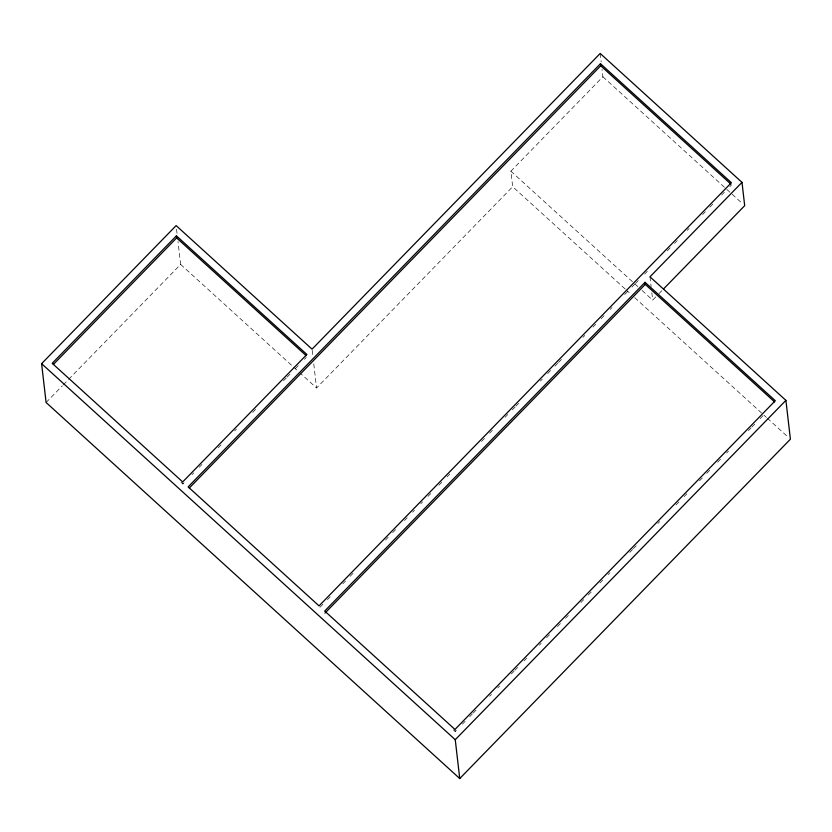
<?xml version="1.0" encoding="UTF-8"?>
<svg xmlns="http://www.w3.org/2000/svg" width="832" height="832" viewBox="0 0 832 832"><rect width="100%" height="100%" fill="white"/><g stroke="black" fill="none" stroke-linecap="round" stroke-linejoin="round"><path stroke-width="0.62" stroke-dasharray="4.16 3.12" d="M46.093 402.49L62.348 385.809M63.253 384.883L67.766 380.255M68.671 379.33L180.627 264.42L177.986 241.53M181.012 482.258L182.926 483.995L185.65 481.208M191.994 474.698L193.814 472.836M199.254 467.251L201.968 464.464M218.286 447.71L221.01 444.922M234.603 430.966L236.423 429.104M252.741 412.36L256.37 408.637M283.566 380.723L286.281 377.936M287.186 377L289.91 374.213M295.35 368.628L298.979 364.905M304.418 359.32L306.228 357.469M625.113 288.933L512.678 186.722L510.879 171.194L602.888 76.762L602.035 69.399M299.322 372.33L316.555 387.993L512.678 186.722M322.91 604.24L319.29 607.963L319.051 605.883M327.444 599.591L330.158 596.794M342.846 583.773L345.571 580.986M350.095 576.337L353.725 572.614M385.445 540.062L388.159 537.274M392.694 532.626L396.313 528.902M404.477 520.541L407.191 517.743M412.63 512.169L414.44 510.307M420.784 503.797L422.594 501.935M428.033 496.35L430.758 493.563M438.911 485.191L442.53 481.478M447.065 476.819L449.779 474.032M481.499 441.48L485.129 437.767M489.663 433.108L492.378 430.321M505.066 417.3L507.78 414.513M512.314 409.864L515.029 407.066M515.944 406.141L518.658 403.354M540.405 381.035L542.225 379.174M547.654 373.589L551.283 369.866M554.913 366.153L557.627 363.355M558.532 362.43L562.162 358.706M583.003 337.324L584.813 335.462M592.966 327.09L595.691 324.303M601.13 318.718L604.75 314.995M610.189 309.421L611.998 307.559M624.686 294.538L628.316 290.815M631.935 287.092L634.66 284.305M635.565 283.379L638.279 280.592M644.623 274.082L647.348 271.284M667.285 250.827L670.904 247.104M674.534 243.381L677.248 240.594M687.222 230.36L689.031 228.509M702.624 214.552L705.338 211.765M709.873 207.116L713.502 203.393M721.656 195.021L724.37 192.234M729.81 186.649L731.619 184.798M642.138 290.514L652.673 300.102L658.091 294.549M658.996 293.623L662.605 289.91M453.294 729.789L455.208 731.526L457.018 729.674M462.446 724.1L465.161 721.313M469.685 716.674L472.399 713.887M473.304 712.951L476.018 710.174M489.601 696.238L491.41 694.387M497.744 687.887L499.554 686.026M511.316 673.951L514.03 671.164M514.935 670.238L517.65 667.451M523.983 660.951L526.698 658.164M539.365 645.164L541.174 643.313M546.603 637.738L550.222 634.026M557.461 626.59L561.08 622.877M565.604 618.238L568.318 615.451M580.986 602.451L583.7 599.664M588.224 595.015L591.843 591.302M599.986 582.951L602.701 580.164M608.13 574.59L609.939 572.728M629.855 552.302L632.57 549.515M633.474 548.59L636.189 545.802M657.904 523.515L659.714 521.654M676 504.941L679.619 501.228M684.143 496.59L686.858 493.802M699.525 480.802L702.239 478.015M706.763 473.366L710.382 469.654M717.621 462.228L721.24 458.515M726.669 452.941L728.478 451.079M748.384 430.654L751.109 427.866M752.014 426.941L754.728 424.154M760.157 418.579L762.871 415.792M602.888 76.762L742.778 203.923M510.879 171.194L638.31 287.03M626.07 289.806L630.874 294.174M634.722 297.669L766.376 417.362M767.333 418.236L788.476 437.455M180.627 264.42L292.625 366.236M293.582 367.11L298.366 371.457M649.979 276.806L651.113 286.614M651.83 292.739L652.673 300.102M600.194 53.456L601.193 62.046M454.969 729.456L455.208 731.526M312.208 350.386L312.915 356.522M313.768 363.875L316.555 387.993M176.561 229.268L177.268 235.404M182.686 481.926L182.926 483.995"/><path stroke-width="1.25" d="M741.998 182.374L649.979 276.806L785.907 400.369L790.4 439.202L459.742 778.544L46.093 402.49L41.6 363.667L176.134 225.597L312.062 349.159L600.194 53.456L741.998 182.374L744.692 205.67L663.499 288.985M176.415 235.841L52.208 363.314L182.686 481.926L306.894 354.463L176.415 235.841L176.654 237.921L306.176 355.659M53.362 364.447L176.654 237.921M600.475 63.71L188.136 486.876L319.051 605.883L731.38 182.718L600.475 63.71L600.714 65.78L730.673 183.924M189.28 488.02L600.714 65.78M645.039 282.308L324.709 611.042L454.969 729.456L775.299 400.722L645.039 282.308L645.278 284.378L774.582 401.918M324.948 613.111L645.278 284.378M459.742 778.544L455.25 739.71L785.907 400.369M41.6 363.667L455.25 739.71"/></g></svg>
